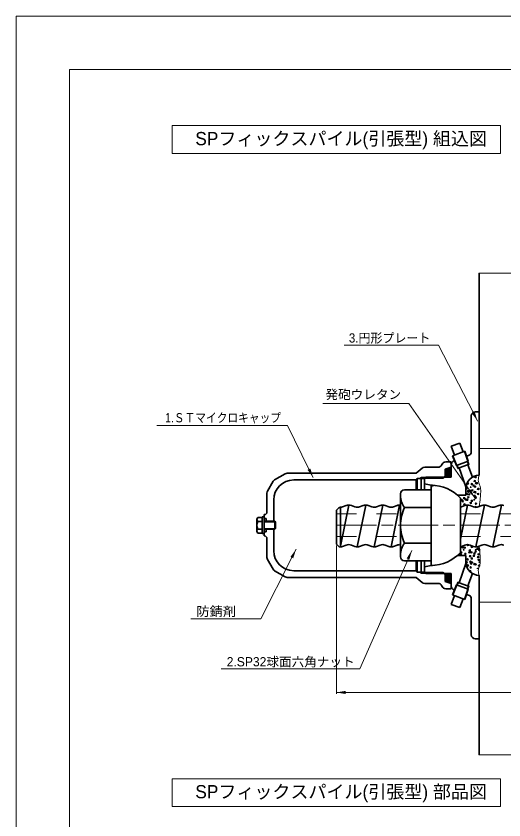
# Model space of a CAD drawing. Units: millimetres at full size, sheet at 1:2.5; details may follow other scales. Extents: x 1983 to 3663, y 1382 to 2584.
# Drawn here: x 1983 to 2348, y 1982 to 2584 of the extents above; entities that cross this region are included whole.
import ezdxf
from ezdxf.enums import TextEntityAlignment as Align

# ---------------------------------------------------------------- set-up
doc = ezdxf.new("R2010")
doc.units = ezdxf.units.MM
doc.header["$LTSCALE"] = 2.5
doc.header["$PDMODE"] = 32
doc.header["$PDSIZE"] = 1.25
for name, pattern in [('CHAIN', [18.5, 12, -1.5, 3.5, -1.5]), ('CHAIN_DOUBLE_DASH', [23.5, 12, -1.5, 3.5, -1.5, 3.5, -1.5]), ('DASHED_SPACED', [12, 6, -6])]:
    doc.linetypes.add(name, pattern=pattern)
for name, color, linetype, lineweight in [('1外形線', 7, 'Continuous', 35), ('2細い実線', 3, 'Continuous', 20), ('3隠れ線', 2, 'DASHED_SPACED', 13), ('4中心線', 1, 'CHAIN', 15), ('5想像線', 6, 'CHAIN_DOUBLE_DASH', 13), ('6寸法線', 4, 'Continuous', 13), ('7 枠・タイトル', 7, 'Continuous', 13)]:
    doc.layers.add(name, color=color, linetype=linetype, lineweight=lineweight)
doc.styles.add('ＭＳ Ｐゴシック', font='')
doc.styles.get('ＭＳ Ｐゴシック').set_extended_font_data('MS PGothic')

# ---------------------------------------------------------------- blocks, each defined once
blk = doc.blocks.new('filled_arrow')
at = {"color": 0, "linetype": 'Continuous', "lineweight": -2}
blk.add_solid([(7.5, 1.25), (0, 0), (7.5, -1.25)], dxfattribs=at)

msp = doc.modelspace()

# ---------------------------------------------------------------- hatches: boundary and pattern name
at = {"layer": '1外形線'}
h = msp.add_hatch(color=9, dxfattribs=at)
edge = h.paths.add_edge_path()
edge.add_ellipse((2306.445, 2242.156), major_axis=(0, 3.419), ratio=0.6727967, start_angle=19.316869, end_angle=0, ccw=False)
edge.add_line((2305.383, 2245.188), (2306.445, 2245.574))
h = msp.add_hatch(color=9, dxfattribs=at)
edge = h.paths.add_edge_path()
edge.add_ellipse((2306.445, 2163.319), major_axis=(0, -3.419), ratio=0.6727967, start_angle=0, end_angle=-19.316869, ccw=False)
edge.add_line((2306.445, 2159.9), (2305.383, 2160.287))

# ---------------------------------------------------------------- linework, layer by layer
for p, q in [((2329.745, 2287.737), (2329.745, 2391.621)), ((2323.745, 2257.797), (2323.745, 2284.737)), ((2323.745, 2260.63), (2323.745, 2284.737)), ((2329.745, 2287.737), (2326.745, 2287.737)), ((2329.745, 2287.737), (2326.745, 2287.737)), ((2329.745, 2287.737), (2329.745, 2240.237)), ((2308.799, 2261.995), (2315.147, 2264.305)), ((2317.656, 2257.769), (2315.147, 2264.305)), ((2311.078, 2255.375), (2308.799, 2261.995)), ((2309.678, 2254.865), (2319.056, 2258.279)), ((2321.557, 2250.676), (2319.056, 2258.279)), ((2312.649, 2247.433), (2309.678, 2254.865)), ((2319.77, 2254.25), (2321.771, 2254.978)), ((2298.891, 2246.237), (2288.873, 2246.237)), ((2301.916, 2248.579), (2301.574, 2247.896)), ((2308.745, 2246.411), (2304.145, 2244.737)), ((2308.745, 2250.237), (2304.599, 2250.237)), ((2308.745, 2250.237), (2308.745, 2238.937)), ((2310.719, 2250.956), (2311.721, 2251.32)), ((2312.649, 2247.433), (2321.557, 2250.676)), ((2313.195, 2247.632), (2314.023, 2245.56)), ((2313.477, 2245.362), (2322.254, 2248.556)), ((2321.011, 2250.477), (2321.708, 2248.358)), ((2324.564, 2238.79), (2321.155, 2248.156)), ((2176.441, 2236.799), (2184.298, 2241.335)), ((2282.602, 2241.737), (2185.798, 2241.737)), ((2286.897, 2245.495), (2282.602, 2241.737)), ((2304.145, 2244.737), (2304.145, 2238.737)), ((2319.745, 2231.562), (2314.577, 2245.762)), ((2171.147, 2228.433), (2175.343, 2235.701)), ((2282.568, 2236.737), (2190.745, 2236.737)), ((2283.145, 2237.737), (2282.568, 2236.737)), ((2282.568, 2236.737), (2282.568, 2229.301)), ((2283.145, 2237.737), (2283.145, 2229.301)), ((2288.745, 2237.737), (2283.145, 2237.737)), ((2286.145, 2238.737), (2286.145, 2228.954)), ((2288.745, 2237.737), (2289.745, 2238.737)), ((2288.745, 2237.737), (2288.745, 2229.737)), ((2304.145, 2238.737), (2289.745, 2238.737)), ((2301.745, 2238.737), (2295.745, 2238.737)), ((2302.745, 2238.737), (2302.745, 2237.737)), ((2304.145, 2239.737), (2303.145, 2238.737)), ((2304.145, 2238.737), (2308.545, 2238.737)), ((2293.716, 2229.287), (2273.716, 2229.287)), ((2293.745, 2232.737), (2288.745, 2233.737)), ((2293.716, 2232.737), (2293.716, 2172.737)), ((2293.745, 2232.737), (2293.745, 2230.666)), ((2319.745, 2225.237), (2319.745, 2230.237)), ((2170.745, 2226.933), (2170.745, 2212.737)), ((2270.716, 2226.287), (2270.716, 2179.187)), ((2319.745, 2225.237), (2313.559, 2225.237)), ((2315.716, 2223.133), (2315.716, 2182.341)), ((2175.745, 2221.737), (2175.745, 2205.737)), ((2231.993, 2217.951), (2225.745, 2187.114)), ((2225.745, 2216.302), (2225.745, 2186.612)), ((2227.423, 2216.593), (2230.087, 2217.632)), ((2233.924, 2217.64), (2236.586, 2216.593)), ((2244.705, 2217.951), (2238.343, 2186.611)), ((2240.123, 2216.593), (2242.787, 2217.632)), ((2246.624, 2217.64), (2249.286, 2216.593)), ((2257.393, 2217.951), (2251.043, 2186.611)), ((2252.823, 2216.593), (2255.487, 2217.632)), ((2259.324, 2217.64), (2261.986, 2216.593)), ((2270.093, 2217.951), (2263.743, 2186.611)), ((2265.523, 2216.593), (2268.187, 2217.632)), ((2293.716, 2216.012), (2273.716, 2216.012)), ((2320.905, 2217.951), (2315.716, 2192.387)), ((2316.323, 2216.593), (2318.987, 2217.632)), ((2322.824, 2217.64), (2325.486, 2216.593)), ((2333.616, 2217.951), (2327.266, 2186.611)), ((2329.023, 2216.593), (2331.687, 2217.632)), ((2335.524, 2217.64), (2338.186, 2216.593)), ((2346.328, 2217.951), (2339.966, 2186.611)), ((2341.723, 2216.593), (2344.387, 2217.632)), ((2168.745, 2210.737), (2168.745, 2202.737)), ((2224.511, 2215.888), (2222.745, 2214.122)), ((2222.745, 2188.652), (2222.745, 2214.122)), ((2163.137, 2198.407), (2163.137, 2207.067)), ((2167.137, 2208.511), (2163.937, 2208.511)), ((2167.137, 2205.624), (2163.937, 2205.624)), ((2167.137, 2208.987), (2167.137, 2196.487)), ((2168.737, 2208.987), (2167.137, 2208.987)), ((2167.137, 2196.964), (2167.137, 2208.511)), ((2168.737, 2196.487), (2168.737, 2208.987)), ((2168.737, 2205.737), (2176.523, 2205.737)), ((2170.145, 2207.737), (2168.745, 2207.737)), ((2170.145, 2207.737), (2170.145, 2205.737)), ((2170.646, 2205.737), (2170.145, 2206.238)), ((2176.523, 2199.737), (2176.523, 2205.737)), ((2176.523, 2205.737), (2177.137, 2205.124)), ((2177.137, 2205.124), (2177.137, 2200.351)), ((2167.137, 2199.85), (2163.937, 2199.85)), ((2168.737, 2199.737), (2176.523, 2199.737)), ((2168.745, 2199.737), (2168.745, 2194.737)), ((2170.646, 2199.737), (2170.145, 2199.237)), ((2170.145, 2197.737), (2170.145, 2199.737)), ((2175.745, 2199.737), (2175.745, 2183.737)), ((2177.137, 2200.351), (2176.523, 2199.737)), ((2167.137, 2196.964), (2163.937, 2196.964)), ((2167.137, 2196.487), (2168.737, 2196.487)), ((2170.145, 2197.737), (2168.745, 2197.737)), ((2170.745, 2192.737), (2170.745, 2178.541)), ((2222.745, 2188.652), (2225.029, 2186.368)), ((2225.745, 2186.612), (2225.029, 2186.368)), ((2227.423, 2186.903), (2230.087, 2187.942)), ((2233.924, 2187.95), (2236.586, 2186.903)), ((2240.123, 2186.903), (2242.787, 2187.942)), ((2246.624, 2187.95), (2249.286, 2186.903)), ((2252.823, 2186.903), (2255.487, 2187.942)), ((2259.324, 2187.95), (2261.986, 2186.903)), ((2265.523, 2186.903), (2268.187, 2187.942)), ((2293.716, 2189.462), (2273.716, 2189.462)), ((2316.323, 2186.903), (2318.987, 2187.942)), ((2322.824, 2187.95), (2325.486, 2186.903)), ((2329.023, 2186.903), (2331.687, 2187.942)), ((2335.524, 2187.95), (2338.186, 2186.903)), ((2341.723, 2186.903), (2344.387, 2187.942)), ((2319.745, 2180.237), (2313.559, 2180.237)), ((2319.745, 2175.237), (2319.745, 2180.237)), ((2171.147, 2177.041), (2175.343, 2169.773)), ((2293.716, 2176.187), (2273.716, 2176.187)), ((2282.568, 2168.737), (2282.568, 2176.201)), ((2283.145, 2167.737), (2283.145, 2176.201)), ((2286.145, 2166.737), (2286.145, 2176.548)), ((2288.745, 2175.737), (2288.745, 2167.737)), ((2319.811, 2174.093), (2314.577, 2159.713)), ((2176.441, 2168.675), (2184.298, 2164.139)), ((2282.568, 2168.737), (2190.745, 2168.737)), ((2283.145, 2167.737), (2282.568, 2168.737)), ((2293.745, 2172.737), (2288.745, 2171.737)), ((2282.602, 2163.737), (2185.798, 2163.737)), ((2286.897, 2159.979), (2282.602, 2163.737)), ((2288.745, 2167.737), (2283.145, 2167.737)), ((2289.745, 2166.737), (2288.745, 2167.737)), ((2304.145, 2166.737), (2289.745, 2166.737)), ((2302.745, 2167.737), (2302.745, 2166.737)), ((2304.145, 2165.737), (2303.145, 2166.737)), ((2304.145, 2166.737), (2304.145, 2160.737)), ((2304.145, 2166.737), (2308.545, 2166.737)), ((2308.745, 2157.338), (2308.745, 2166.537)), ((2308.745, 2156.969), (2308.745, 2165.037)), ((2324.564, 2166.684), (2321.155, 2157.318)), ((2329.745, 2030.809), (2329.745, 2165.237)), ((2298.891, 2159.237), (2288.873, 2159.237)), ((2301.916, 2156.896), (2301.574, 2157.579)), ((2308.745, 2159.063), (2304.145, 2160.737)), ((2308.745, 2156.969), (2308.745, 2155.237)), ((2312.649, 2158.041), (2309.678, 2150.609)), ((2312.649, 2158.041), (2321.557, 2154.799)), ((2313.195, 2157.842), (2314.023, 2159.914)), ((2313.477, 2160.113), (2322.254, 2156.918)), ((2321.011, 2154.998), (2321.708, 2157.117)), ((2308.745, 2155.237), (2304.599, 2155.237)), ((2311.078, 2150.1), (2308.799, 2143.48)), ((2309.678, 2150.609), (2319.056, 2147.196)), ((2310.719, 2154.519), (2311.721, 2154.154)), ((2321.557, 2154.799), (2319.056, 2147.196)), ((2319.77, 2151.225), (2321.771, 2150.496)), ((2317.656, 2147.705), (2315.147, 2141.169)), ((2323.745, 2147.677), (2323.745, 2120.737)), ((2323.745, 2144.845), (2323.745, 2120.737)), ((2308.799, 2143.48), (2315.147, 2141.169)), ((2329.745, 2117.737), (2326.745, 2117.737)), ((2329.745, 2117.737), (2326.745, 2117.737))]:
    msp.add_line(p, q, dxfattribs=at)
for centre, radius, start, end in [((2326.745, 2284.737), 3, 90, 180), ((2326.745, 2284.737), 3, 90, 180), ((2320.745, 2257.797), 3, 290, 360), ((2288.873, 2243.237), 3, 90, 131.18593), ((2298.891, 2249.237), 3, 270, 333.43495), ((2304.599, 2247.237), 3, 90, 153.43495), ((2311.745, 2248.137), 3, 110, 180), ((2185.798, 2238.737), 3, 90, 120), ((2329.745, 2230.237), 10, 90, 180), ((2177.941, 2234.201), 3, 120, 150), ((2190.745, 2221.737), 15, 90, 180), ((2308.545, 2238.937), 0.2, 270, 360), ((2173.745, 2226.933), 3, 150, 180), ((2273.716, 2226.287), 3, 90, 180), ((2293.716, 2202.737), 30, 42.83343, 90), ((2293.745, 2202.737), 30, 85.90396, 90), ((2295.745, 2230.666), 2, 85.90396, 180), ((2285.716, 2225.012), 15, 180, 216.8699), ((2218.05, 2237.197), 22.267, 286.86681, 290.21716), ((2225.655, 2221.801), 5.5, 270.94286, 288.75705), ((2232.016, 2211.951), 6, 71.46161, 108.75705), ((2238.355, 2221.801), 5.5, 251.24295, 288.75705), ((2244.716, 2211.951), 6, 71.46161, 108.75705), ((2251.055, 2221.801), 5.5, 251.24295, 288.75705), ((2257.416, 2211.951), 6, 71.46161, 108.75705), ((2263.755, 2221.801), 5.5, 251.24295, 288.75705), ((2270.116, 2211.951), 6, 84.26519, 108.75705), ((2301.587, 2202.737), 30.871, 154.53143, 180), ((2314.555, 2221.801), 5.5, 282.1862, 288.75705), ((2320.916, 2211.951), 6, 71.46161, 108.75705), ((2327.255, 2221.801), 5.5, 251.24295, 288.75705), ((2333.616, 2211.951), 6, 71.46161, 108.75705), ((2339.955, 2221.801), 5.5, 251.24295, 288.75705), ((2346.316, 2211.951), 6, 71.46161, 108.75705), ((2168.745, 2212.737), 2, 270, 360), ((2164.839, 2207.067), 1.702, 122.0046, 237.99539), ((2168.745, 2202.737), 5.608, 149.02089, 210.97911), ((2164.839, 2198.407), 1.702, 122.0046, 237.99539), ((2301.587, 2202.737), 30.871, 180, 205.46858), ((2168.745, 2192.737), 2, 360, 90), ((2225.655, 2192.111), 5.5, 270.94286, 288.75705), ((2232.016, 2182.261), 6, 71.46161, 108.75705), ((2238.355, 2192.111), 5.5, 251.24295, 288.75705), ((2244.716, 2182.261), 6, 71.46161, 108.75705), ((2251.055, 2192.111), 5.5, 251.24295, 288.75705), ((2257.416, 2182.261), 6, 71.46161, 108.75705), ((2263.755, 2192.111), 5.5, 251.24295, 288.75705), ((2270.116, 2182.261), 6, 84.26519, 108.75705), ((2285.716, 2180.462), 15, 143.1301, 180), ((2314.555, 2192.111), 5.5, 282.1862, 288.75705), ((2320.916, 2182.261), 6, 71.46161, 108.75705), ((2327.255, 2192.111), 5.5, 251.24295, 288.75705), ((2333.616, 2182.261), 6, 71.46161, 108.75705), ((2339.955, 2192.111), 5.5, 251.24295, 288.75705), ((2346.316, 2182.261), 6, 71.46161, 108.75705), ((2190.745, 2183.737), 15, 180, 270), ((2293.716, 2202.737), 30, 270, 317.16657), ((2173.745, 2178.541), 3, 180, 210), ((2273.716, 2179.187), 3, 180, 270), ((2329.745, 2175.237), 10, 180, 270), ((2177.941, 2171.273), 3, 210, 240), ((2293.745, 2202.737), 30, 270, 274.09604), ((2185.798, 2166.737), 3, 240, 270), ((2308.545, 2166.537), 0.2, 360, 90), ((2288.873, 2162.237), 3, 228.81407, 270), ((2298.891, 2156.237), 3, 26.56505, 90), ((2304.599, 2158.237), 3, 206.56505, 270), ((2311.745, 2157.338), 3, 180, 250), ((2320.745, 2147.677), 3, 360, 70), ((2326.745, 2120.737), 3, 180, 270), ((2326.745, 2120.737), 3, 180, 270)]:
    msp.add_arc(centre, radius, start, end, dxfattribs=at)
at = {"layer": '2細い実線'}
for p, q in [((2329.518, 2391.621), (2354.947, 2391.621)), ((3063.725, 2260.237), (2329.745, 2260.237)), ((2313.195, 2247.632), (2310.224, 2255.064)), ((2321.011, 2250.477), (2318.51, 2258.08)), ((2312.649, 2247.433), (2313.477, 2245.362)), ((2321.557, 2250.676), (2322.254, 2248.556)), ((2286.145, 2238.737), (2284.413, 2237.737)), ((2289.745, 2238.737), (2286.145, 2238.737)), ((2302.745, 2237.737), (2288.745, 2237.737)), ((2301.168, 2237.737), (2294.745, 2237.737)), ((2302.745, 2237.737), (2304.477, 2238.737)), ((2325.7, 2235.939), (2326.556, 2236.357)), ((2325.701, 2235.943), (2326.367, 2235.574)), ((2326.367, 2235.574), (2326.557, 2236.361)), ((2322.942, 2230.997), (2323.489, 2231.777)), ((2322.942, 2230.997), (2323.704, 2230.997)), ((2323.691, 2230.994), (2323.476, 2231.774)), ((2316.386, 2221.634), (2316.933, 2222.415)), ((2317.136, 2221.631), (2316.92, 2222.411)), ((2319.857, 2227.344), (2319.745, 2227.885)), ((2319.745, 2227.358), (2319.857, 2227.35)), ((2323.424, 2226.496), (2324.28, 2226.913)), ((2323.425, 2226.499), (2324.092, 2226.13)), ((2324.091, 2226.13), (2324.281, 2226.917)), ((2325.53, 2221.634), (2326.077, 2222.415)), ((2326.28, 2221.631), (2326.064, 2222.411)), ((2316.386, 2221.634), (2317.148, 2221.634)), ((2325.53, 2221.634), (2326.292, 2221.634)), ((2177.137, 2205.124), (2168.737, 2205.124)), ((2177.137, 2200.351), (2168.737, 2200.351)), ((2317.595, 2184.183), (2318.141, 2184.963)), ((2317.595, 2184.183), (2318.357, 2184.183)), ((2318.344, 2184.179), (2318.128, 2184.959)), ((2322.319, 2184.288), (2323.175, 2184.706)), ((2322.32, 2184.292), (2322.986, 2183.922)), ((2322.986, 2183.922), (2323.176, 2184.709)), ((2326.739, 2184.183), (2327.285, 2184.963)), ((2326.739, 2184.183), (2327.501, 2184.183)), ((2327.488, 2184.179), (2327.272, 2184.959)), ((2327.533, 2184.612), (2328.673, 2184.535)), ((2327.536, 2184.606), (2328.431, 2185.72)), ((2328.673, 2184.53), (2328.428, 2185.719)), ((2330.316, 2179.855), (2330.387, 2179.889)), ((2330.318, 2179.858), (2330.39, 2179.818)), ((2320.043, 2174.844), (2320.899, 2175.262)), ((2320.044, 2174.848), (2320.711, 2174.478)), ((2320.183, 2174.82), (2320.729, 2175.6)), ((2320.183, 2174.82), (2320.945, 2174.82)), ((2320.71, 2174.479), (2320.9, 2175.266)), ((2320.932, 2174.816), (2320.716, 2175.596)), ((2329.327, 2174.82), (2329.873, 2175.6)), ((2329.327, 2174.82), (2330.089, 2174.82)), ((2330.076, 2174.816), (2329.86, 2175.596)), ((2328.041, 2170.411), (2328.897, 2170.829)), ((2328.042, 2170.415), (2328.708, 2170.045)), ((2328.708, 2170.046), (2328.897, 2170.832)), ((2286.145, 2166.737), (2284.413, 2167.737)), ((2289.745, 2166.737), (2286.145, 2166.737)), ((2302.745, 2167.737), (2288.745, 2167.737)), ((2301.168, 2167.737), (2294.745, 2167.737)), ((2302.745, 2167.737), (2304.477, 2166.737)), ((2313.195, 2157.842), (2310.224, 2150.41)), ((2312.649, 2158.041), (2313.477, 2160.113)), ((2321.557, 2154.799), (2322.254, 2156.918)), ((2321.011, 2154.998), (2318.51, 2147.395)), ((3063.725, 2145.237), (2329.744, 2145.237)), ((2329.516, 2030.809), (2354.945, 2030.809))]:
    msp.add_line(p, q, dxfattribs=at)
for points in [[(2329.745, 2240.237), (2329.37, 2239.672), (2329.286, 2239.122), (2329.198, 2238.54), (2329.005, 2237.27), (2328.793, 2235.849), (2329.329, 2234.578), (2330.036, 2232.901), (2332.044, 2231.486), (2329.745, 2216.875)], [(2329.745, 2165.237), (2329.37, 2165.802), (2329.286, 2166.353), (2329.198, 2166.935), (2329.005, 2168.205), (2328.793, 2169.625), (2329.329, 2170.896), (2329.9, 2172.251), (2331.321, 2173.435), (2329.745, 2187.185)]]:
    msp.add_open_spline(points, degree=3, knots=[0, 0, 0, 0, 1, 1, 1, 2, 2, 2, 3, 3, 3, 3], dxfattribs=at)
for p in [(2321.204, 2234.047), (2324.2, 2233.582), (2325.974, 2239.232), (2326.411, 2235.914), (2327.092, 2238.863), (2327.331, 2234.276), (2327.982, 2234.352), (2320.306, 2230.32), (2321.308, 2228.301), (2321.603, 2228.011), (2324.439, 2228.995), (2325.595, 2232.436), (2326.084, 2227.672), (2326.626, 2231.689), (2326.841, 2227.464), (2328.87, 2229.923), (2329.176, 2230.045), (2318.417, 2223.02), (2319.554, 2222.094), (2320.521, 2226.095), (2320.736, 2221.87), (2321.547, 2223.714), (2322.122, 2225.9), (2326.284, 2224.764), (2326.822, 2224.006), (2327.055, 2223.239), (2328.9, 2226.206), (2317.351, 2220.715), (2318.656, 2218.432), (2323.392, 2219.483), (2324.13, 2221.021), (2326.96, 2216.412), (2327.27, 2219.014), (2316.035, 2186.61), (2317.343, 2186.211), (2318.916, 2186.01), (2321.305, 2187.982), (2324.122, 2186.516), (2315.153, 2180.54), (2316.024, 2180.728), (2316.25, 2182.385), (2319.351, 2181.331), (2322.421, 2182.452), (2322.667, 2183.844), (2322.882, 2179.619), (2323.922, 2182.479), (2325.696, 2179.939), (2326.13, 2181.637), (2327.053, 2183.173), (2328.987, 2185.213), (2329.202, 2180.988), (2329.688, 2184.364), (2321.03, 2177.198), (2323.097, 2175.394), (2323.647, 2174.022), (2324.161, 2177.892), (2324.232, 2174.956), (2326.006, 2173.661), (2327.048, 2173.49), (2328.897, 2178.942), (2329.416, 2176.763), (2320.269, 2173.184), (2321.269, 2172.611), (2323.114, 2168.38), (2323.311, 2171.169), (2329.631, 2172.538)]:
    msp.add_point(p, dxfattribs=at)
at = {"layer": '3隠れ線'}
for p, q in [((2222.745, 2211.237), (2270.716, 2211.237)), ((2315.716, 2211.237), (2662.745, 2211.237)), ((2222.745, 2194.237), (2270.716, 2194.237)), ((2315.716, 2194.237), (2662.745, 2194.237)), ((2288.745, 2167.746), (2288.795, 2167.737))]:
    msp.add_line(p, q, dxfattribs=at)
at = {"layer": '4中心線'}
msp.add_line((2222.745, 2202.737), (3518.725, 2202.737), dxfattribs=at)
at = {"layer": '5想像線'}
for centre, major_axis, ratio in [((2306.445, 2242.156), (0, 3.419), 0.672797), ((2169.424, 2206.721), (0, 1.016), 0.688699), ((2169.424, 2198.754), (0, -1.016), 0.688699), ((2306.445, 2163.319), (0, -3.419), 0.672797)]:
    msp.add_ellipse(centre, major_axis=major_axis, ratio=ratio, dxfattribs=at)
at = {"layer": '6寸法線'}
for p, q in [((2222.745, 2187.652), (2222.745, 2076.536)), ((2222.745, 2077.536), (3491.258, 2077.536))]:
    msp.add_line(p, q, dxfattribs=at)
for points in [[(2328.527, 2280.832), (2325.317, 2287.053), (2299.208, 2337.653), (2228.465, 2337.653)], [(2326.473, 2223.251), (2322.465, 2228.989), (2277.033, 2294.031), (2212.559, 2294.031)], [(2205.293, 2238.514), (2202.186, 2244.787), (2186.032, 2277.405), (2088.146, 2277.405)], [(2192.511, 2184.787), (2189.358, 2178.537), (2166.204, 2132.651), (2113.58, 2132.651)], [(2279.2, 2183.898), (2276.392, 2177.486), (2240.369, 2095.234), (2136.344, 2095.234)]]:
    msp.add_lwpolyline(points, dxfattribs=at)
at = {"layer": '7 枠・タイトル'}
for p, q in [((1982.78, 2584.215), (1982.78, 1396.215)), ((1982.78, 2584.215), (3662.78, 2584.215)), ((2022.78, 2544.215), (2022.78, 1436.215)), ((2022.78, 2544.215), (3622.78, 2544.215)), ((2099.804, 2481.345), (2099.804, 2502.144)), ((2099.804, 2502.144), (2345.732, 2502.144)), ((2345.732, 2481.345), (2345.732, 2502.144)), ((2099.804, 2481.345), (2345.732, 2481.345)), ((2099.804, 2012.903), (2345.732, 2012.903)), ((2099.804, 1992.105), (2099.804, 2012.903)), ((2345.732, 1992.105), (2345.732, 2012.903)), ((2099.804, 1992.105), (2345.732, 1992.105))]:
    msp.add_line(p, q, dxfattribs=at)

# ---------------------------------------------------------------- block references
at = {"layer": '6寸法線', "xscale": 0.933, "yscale": 0.933}
for p, rotation in [((2328.527, 2280.832), 117.3), ((2205.293, 2238.514), 116.3), ((2326.473, 2223.251), 124.9), ((2192.511, 2184.787), 243.2), ((2279.2, 2183.898), 246.3)]:
    msp.add_blockref('filled_arrow', p, dxfattribs=dict(at, rotation=rotation))
msp.add_blockref('filled_arrow', (2222.745, 2077.536), dxfattribs=at)

# ---------------------------------------------------------------- texts
at = {"layer": '6寸法線', "style": 'ＭＳ Ｐゴシック'}
for s, width, p in [('3.円形プレート', 0.95, (2232.083, 2343.09)), ('1.ＳＴマイクロキャップ', 0.85, (2094.515, 2283.336)), ('防錆剤', 1.05, (2117.797, 2138.236))]:
    msp.add_text(s, height=6.928, dxfattribs=dict(at, width=width)).set_placement(p, align=Align.MIDDLE_LEFT)
msp.add_text('発砲ウレタン', height=6.928, dxfattribs=at).set_placement((2242.897, 2304.215), align=Align.TOP_CENTER)
msp.add_text('2.SP32球面六角ナット', height=6.928, dxfattribs=at).set_placement((2140.551, 2100.534), align=Align.MIDDLE_LEFT)
at = {"layer": '7 枠・タイトル', "style": 'ＭＳ Ｐゴシック'}
for s, p in [('SPフィックスパイル(引張型) 組込図', (2117.03, 2484.516)), ('SPフィックスパイル(引張型) 部品図', (2117.03, 1995.276))]:
    msp.add_text(s, height=9.897, dxfattribs=at).set_placement(p, align=Align.BOTTOM_LEFT)

doc.saveas('drawing.dxf')
